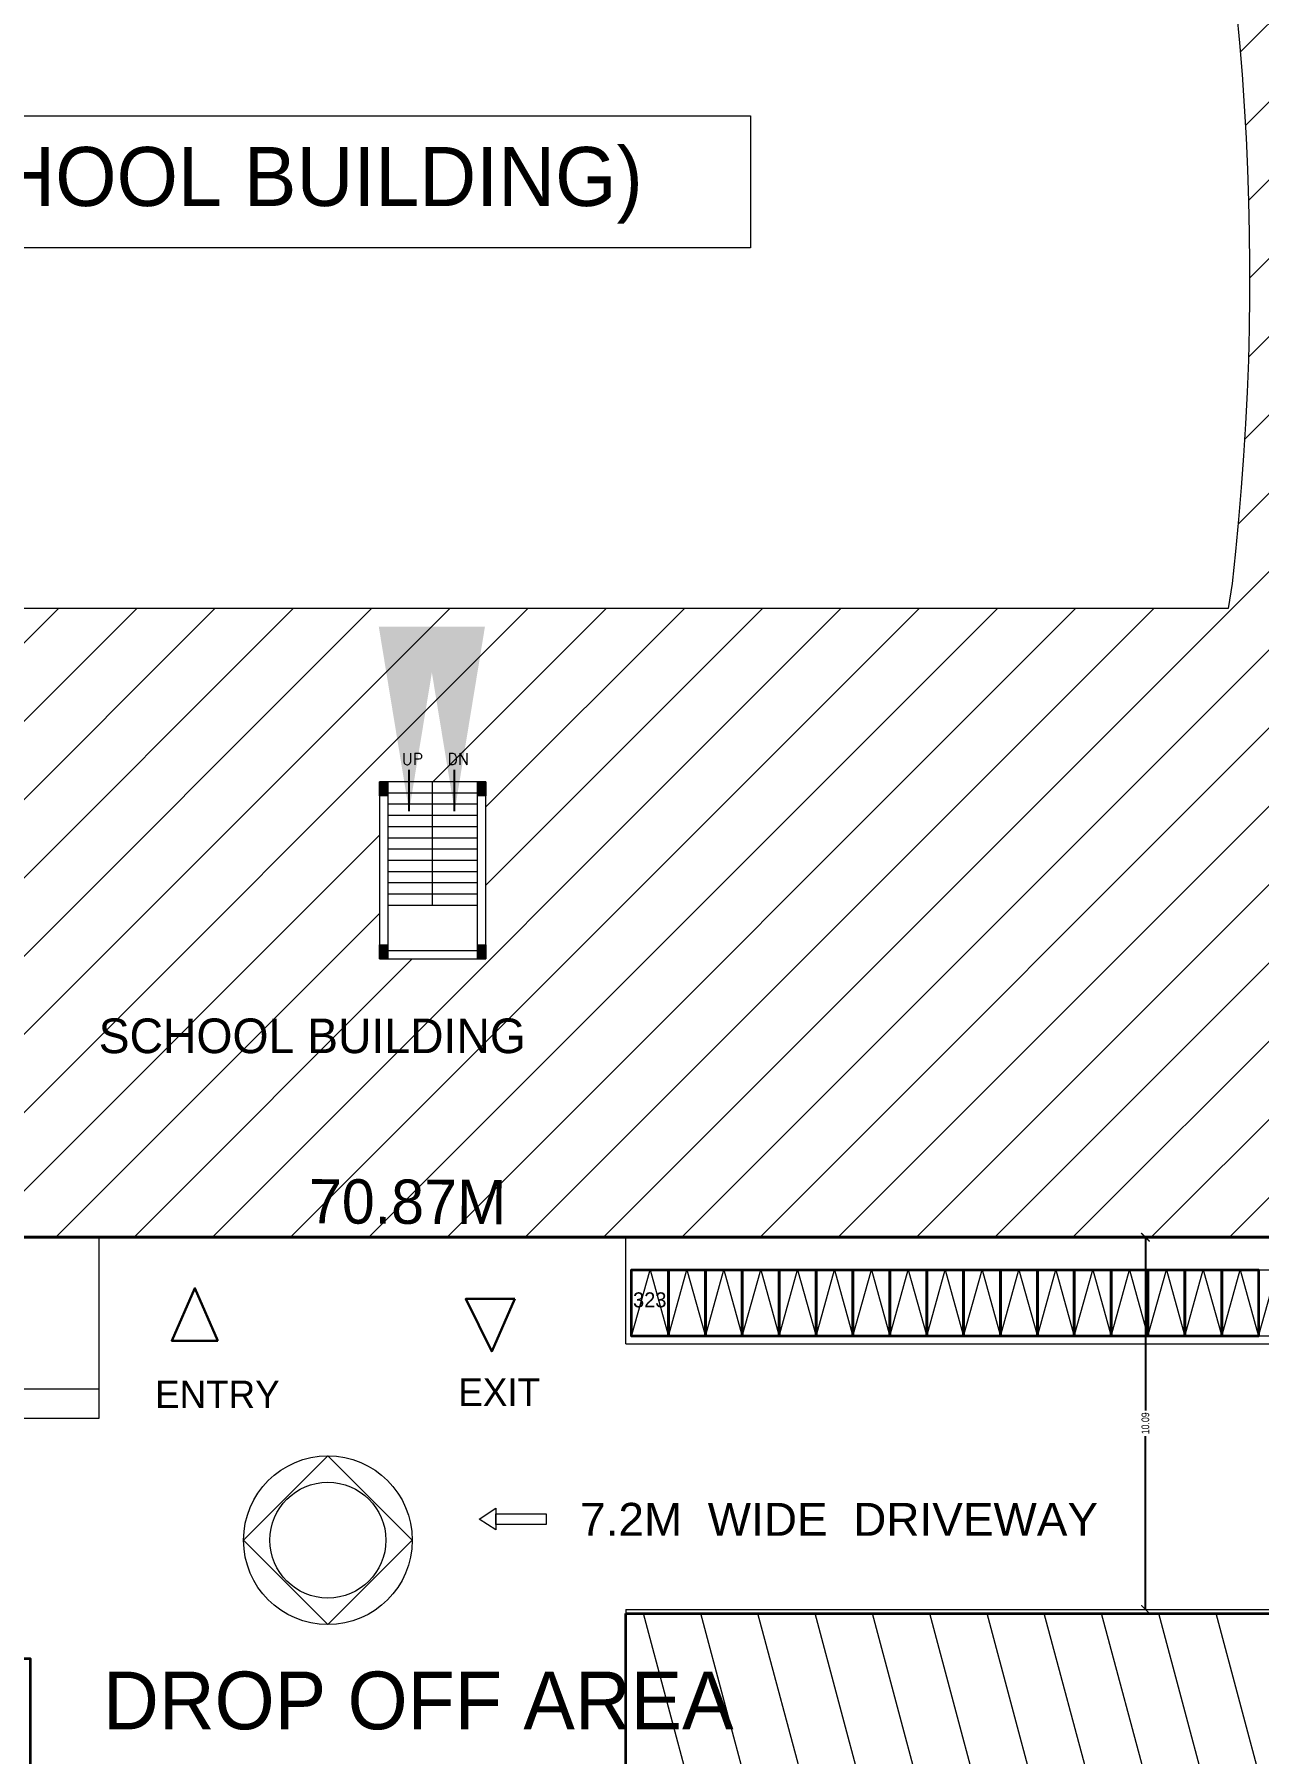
# Model space of a CAD drawing. Header units: metres. Extents: x 43 to 977, y 102 to 459.
# Drawn here: x 117.46 to 150.65, y 225.65 to 272.25 of the extents above; entities that cross this region are included whole.
import ezdxf

# ---------------------------------------------------------------- set-up
doc = ezdxf.new("R2010")
doc.units = ezdxf.units.M
doc.header["$MEASUREMENT"] = 0
doc.header["$PDMODE"] = 3
doc.linetypes.add('DASHDOT2', pattern=[0.5, 0.25, -0.125, 0, -0.125])
doc.layers.get('0').update_dxf_attribs({"lineweight": 0})
doc.layers.get('Defpoints').update_dxf_attribs({"lineweight": 0})
for name, color, linetype, lineweight in [('6A', 30, 'Continuous', 0), ('BLK_1_LVL_0_BLDG_FOOT_PRINT', 4, 'Continuous', 35), ('BLK_1_LVL_0_FRONT_SETBACK', 4, 'Continuous', 35), ('Column', 1, 'Continuous', 0), ('FLOOR-GROUND', 231, 'Continuous', 0), ('hatch', 7, 'Continuous', 0), ('ILAND', 7, 'Continuous', 0), ('OSR_PLAN', 7, 'Continuous', 35), ('Staircase', 140, 'Continuous', 0), ('TE', 9, 'Continuous', 0), ('TEXT', 130, 'Continuous', 0), ('TWO_WHEELER_PARKING', 4, 'Continuous', 35), ('WAL', 6, 'Continuous', 0), ('WALL', 7, 'Continuous', 0), ('WALL200', 41, 'Continuous', 0), ('WIN', 13, 'Continuous', 0)]:
    doc.layers.add(name, color=color, linetype=linetype, lineweight=lineweight)
doc.styles.add('AR', font='arial.ttf')
doc.styles.add('ARIAL NARROW', font='')
doc.styles.get("Standard").update_dxf_attribs({"font": 'romans.shx'})
doc.styles.add('visa', font='swissc.ttf')
doc.styles.get('ARIAL NARROW').set_extended_font_data('Lydian BT')
doc.dimstyles.new('Copy of S-2', dxfattribs={"dimtxt": 10.5, "dimasz": 5, "dimexe": 2, "dimexo": 50, "dimgap": 5, "dimtad": 0, "dimtoh": 1, "dimdec": 1, "dimzin": 0, "dimdsep": 46, "dimlunit": 4, "dimtxsty": 'ARIAL NARROW', "dimcen": 0.09, "dimdle": 3, "dimse1": 1, "dimse2": 1, "dimclrd": 35, "dimclre": 35, "dimclrt": 5, "dimadec": 0, "dimazin": 0, "dimtfac": 1, "dimtdec": 1, "dimtofl": 0, "dimtmove": 0, "dimatfit": 3, "dimfxl": 0, "dimtolj": 1, "dimtzin": 0, "dimarcsym": 0})
doc.dimstyles.new('o3', dxfattribs={"dimscale": 0.23, "dimtxt": 0.9, "dimasz": 1, "dimexe": 5, "dimexo": 9, "dimgap": 0.23, "dimtad": 0, "dimzin": 3, "dimdsep": 46, "dimtxsty": 'visa', "dimblk": 'ARCHTICK', "dimcen": 0.09, "dimse1": 1, "dimse2": 1, "dimclrd": 7, "dimclre": 256, "dimclrt": 7, "dimadec": 0, "dimazin": 0, "dimtfac": 0.23, "dimtofl": 0, "dimtmove": 2, "dimatfit": 1, "dimldrblk": 'ARCHTICK', "dimfxl": 0, "dimtolj": 1, "dimtzin": 0, "dimarcsym": 0})

# ---------------------------------------------------------------- blocks, each defined once
blk = doc.blocks.new('_ArchTick')
at = {"color": 0, "const_width": 0.15}
blk.add_lwpolyline([(-0.5, -0.5), (0.5, 0.5)], dxfattribs=at)
blk = doc.blocks.new('*D24')
at = {"layer": 'Defpoints', "color": 0, "lineweight": 30}
for p in [(146.322, 239.647), (146.322, 229.559), (147.584, 229.559)]:
    blk.add_point(p, dxfattribs=at)
at = {"layer": 'WALL', "color": 7, "lineweight": -2}
for p, q in [((147.584, 239.647), (147.584, 234.948)), ((147.584, 229.559), (147.584, 234.258))]:
    blk.add_line(p, q, dxfattribs=at)
at = {"layer": 'WALL', "color": 7, "lineweight": -2, "xscale": 0.23, "yscale": 0.23, "zscale": 0.23}
for p, rotation in [((147.584, 239.647), 90), ((147.584, 229.559), 270)]:
    blk.add_blockref('_ArchTick', p, dxfattribs=dict(at, rotation=rotation))
at = {"layer": 'WALL', "color": 7, "insert": (147.584, 234.603), "char_height": 0.207, "attachment_point": 5, "rotation": 90, "style": 'visa'}
blk.add_mtext('\\A1;10.09', dxfattribs=at)

msp = doc.modelspace()

# ---------------------------------------------------------------- hatches: boundary and pattern name
at = {"layer": 'hatch'}
h = msp.add_hatch(dxfattribs=at)
h.set_pattern_fill('ANSI31', color=256, scale=0.025396, style=0)
h.set_pattern_definition([(45, (-5312.2836268, 1917.3502786), (-0.0022447263868, 0.0022447263868), [])])
h.paths.add_polyline_path([(127.04239, 251.98957), (126.81382, 251.98957), (126.81382, 251.60863), (127.04239, 251.60863)])
h = msp.add_hatch(dxfattribs=at)
h.set_pattern_fill('ANSI31', color=256, scale=0.025396, style=0)
h.set_pattern_definition([(45, (-5309.6237525, 1917.3502786), (-0.0022447263868, 0.0022447263868), [])])
h.paths.add_polyline_path([(129.70226, 251.98957), (129.4737, 251.98957), (129.4737, 251.60863), (129.70226, 251.60863)])
h = msp.add_hatch(dxfattribs=at)
h.set_pattern_fill('ANSI31', color=256, scale=0.025396, style=0)
h.set_pattern_definition([(45, (-5312.2836268, 1912.9313433), (-0.0022447263868, 0.0022447263868), [])])
h.paths.add_polyline_path([(127.04239, 247.57064), (126.81382, 247.57064), (126.81382, 247.18969), (127.04239, 247.18969)])
h = msp.add_hatch(dxfattribs=at)
h.set_pattern_fill('ANSI31', color=256, scale=0.025396, style=0)
h.set_pattern_definition([(45, (-5309.6237525, 1912.9313433), (-0.0022447263868, 0.0022447263868), [])])
h.paths.add_polyline_path([(129.70226, 247.57064), (129.4737, 247.57064), (129.4737, 247.18969), (129.70226, 247.18969)])
at = {"layer": 'TE', "ltscale": 45}
h = msp.add_hatch(dxfattribs=at)
h.set_pattern_fill('ANSI31', color=256, scale=12)
h.set_pattern_definition([(45, (-323199.068, -35507.0351), (-1.060660172, 1.060660172), [])])
h.paths.add_polyline_path([(91.17815, 277.58731, -0.06867483), (95.0402, 295.19823), (100.58273, 292.62276), (100.50862, 292.46327), (100.71367, 292.36799), (100.78778, 292.52747), (100.80896, 292.57304), (101.73002, 294.55521), (101.45661, 294.68225), (101.18321, 294.80929), (100.90981, 294.93633), (100.63641, 295.06338), (100.36301, 295.19042), (100.08961, 295.31746), (99.8162, 295.44451), (99.5428, 295.57155), (99.2694, 295.69859), (98.996, 295.82563), (98.7226, 295.95268), (98.44919, 296.07972), (97.52813, 294.09756), (95.05764, 295.24553, -0.01776211), (96.83528, 299.57873, -0.00085724), (96.92883, 299.78459), (102.87588, 297.02115), (102.26995, 295.71716), (101.99655, 295.84421), (101.72315, 295.97125), (101.44974, 296.09829), (101.17634, 296.22534), (100.90294, 296.35238), (100.62954, 296.47942), (100.35614, 296.60646), (100.08273, 296.73351), (99.80933, 296.86055), (99.53593, 296.98759), (99.26253, 297.11464), (98.98913, 297.24168), (98.57624, 296.35312), (98.84964, 296.22608), (99.12304, 296.09904), (99.39644, 295.97199), (99.66984, 295.84495), (99.94325, 295.71791), (100.21665, 295.59086), (100.49005, 295.46382), (100.76345, 295.33678), (101.03685, 295.20974), (101.31026, 295.08269), (101.58366, 294.95565), (101.85706, 294.82861), (102.26995, 295.71716), (102.87588, 297.02115), (96.92883, 299.78459, -0.02864471), (100.45195, 306.46156, -0.03969234), (107.60905, 316.87769, -0.00203914), (108.02069, 317.38109, -0.00474974), (108.99534, 318.54052, -0.01761821), (112.79819, 322.67404), (100.6364, 334.83589), (126.26147, 360.46096), (132.67717, 354.04527), (132.51614, 353.88424), (132.4078, 353.7759), (129.28314, 350.65124), (129.44476, 350.48962), (130.30436, 349.63003), (131.16395, 348.77043), (131.32557, 348.60881), (134.7196, 352.00284), (151.88655, 334.83589), (139.73598, 322.68532, -0.07802899), (154.40021, 302.09226, -0.0779781), (162.04496, 278.01254), (162.04759, 277.99595), (162.04759, 262.35059), (157.10482, 262.35099), (157.10482, 262.12488), (157.10482, 259.71304), (157.40629, 259.71304), (157.70777, 259.71304), (158.00925, 259.71304), (158.31073, 259.71304), (158.6122, 259.71304), (158.91368, 259.71304), (159.21516, 259.71304), (159.51663, 259.71304), (159.81811, 259.71304), (160.11959, 259.71304), (160.42107, 259.71304), (160.72254, 259.71304), (160.72254, 260.5826), (160.72254, 262.12459), (162.04759, 262.12448), (162.04759, 257.22585), (160.72254, 257.22585), (160.72254, 259.41156), (160.42107, 259.41156), (160.11959, 259.41156), (159.81811, 259.41156), (159.51663, 259.41156), (159.21516, 259.41156), (158.91368, 259.41156), (158.6122, 259.41156), (158.31073, 259.41156), (158.00925, 259.41156), (157.70777, 259.41156), (157.40629, 259.41156), (157.10482, 259.41156), (157.10482, 257.22585), (157.10482, 256.99974), (162.04759, 256.99974), (162.04759, 239.64703), (133.49294, 239.64703), (119.21746, 239.64703), (104.49117, 239.64703), (103.27278, 239.64703), (102.05314, 239.64703), (91.17815, 239.64703), (91.17815, 248.78965), (95.74946, 248.78965), (95.74946, 249.01822), (95.74946, 249.02158), (95.74946, 250.23724), (95.74946, 251.45289), (95.74946, 251.45625), (95.74946, 251.68482), (91.17815, 251.68482)])
h.paths.add_polyline_path([(102.32816, 260.21923), (102.70506, 256.68827), (149.82721, 256.68827), (149.93199, 257.36773, 0.19162182), (135.92656, 309.22222), (130.41311, 309.19492), (130.41801, 303.28228), (122.11427, 303.28228), (122.10941, 309.16642), (116.60112, 309.21609, 0.18139381), (102.32816, 260.21923)], flags=16)
h.paths.add_polyline_path([(112.38592, 270.03447), (112.38592, 266.4629), (131.9988, 266.4629), (131.9988, 270.03447)], flags=0)
h.paths.add_polyline_path([(123.47763, 285.64241), (123.47763, 283.20184), (128.64004, 283.20184), (128.64004, 285.64241)], flags=8)
h.paths.add_polyline_path([(121.03609, 282.76555), (121.03609, 280.30227), (130.15144, 280.30227), (130.15144, 282.76555)], flags=8)
h.paths.add_polyline_path([(122.93749, 279.78343), (122.93749, 277.32015), (128.50666, 277.32015), (128.50666, 279.78343)], flags=8)
h.paths.add_polyline_path([(112.38883, 270.08228), (112.38883, 266.83846), (131.74515, 266.83846), (131.74515, 270.08228)], flags=8)
h.paths.add_polyline_path([(122.11536, 317.9793), (122.11536, 312.55271), (122.16561, 312.55271), (130.07939, 312.55271), (130.12963, 312.55271), (130.12963, 317.9793), (130.07939, 317.9793), (127.96905, 317.9793), (127.96905, 317.67782), (127.96905, 317.37634), (127.96905, 317.07486), (127.96905, 316.77339), (127.96905, 316.47191), (127.96905, 316.17043), (127.96905, 315.86895), (127.96905, 315.56748), (127.96905, 315.266), (127.96905, 314.96452), (127.96905, 314.66305), (127.96905, 314.36157), (130.07939, 314.36157), (130.07939, 312.55271), (122.16561, 312.55271), (122.16561, 314.36157), (124.27595, 314.36157), (124.27595, 314.66305), (124.27595, 314.96452), (124.27595, 315.266), (124.27595, 315.56748), (124.27595, 315.86895), (124.27595, 316.17043), (124.27595, 316.47191), (124.27595, 316.77339), (124.27595, 317.07486), (124.27595, 317.37634), (124.27595, 317.67782), (124.27595, 317.9793), (122.16561, 317.9793)], flags=16)
h.paths.add_polyline_path([(123.20216, 314.96452), (122.96144, 315.266), (122.72073, 314.96452), (122.96144, 314.96452)], flags=0)
h.paths.add_polyline_path([(129.52427, 314.96452), (129.28355, 315.266), (129.04284, 314.96452), (129.28355, 314.96452)], flags=0)
h.paths.add_polyline_path([(129.28355, 314.96452), (129.28355, 315.266), (129.52427, 314.96452)], flags=0)
h.paths.add_polyline_path([(137.04442, 340.1963), (138.30419, 339.05243), (142.755, 343.6442), (141.62366, 344.77554)], flags=16)
h.paths.add_polyline_path([(151.72332, 292.57304), (151.74449, 292.52747), (151.8186, 292.36799), (152.02365, 292.46327), (151.94954, 292.62276), (151.92837, 292.66832), (152.27012, 292.82713), (152.54352, 292.95417), (152.81692, 293.08121), (153.09033, 293.20826), (153.36373, 293.3353), (153.63713, 293.46234), (153.91053, 293.58938), (154.18393, 293.71643), (154.45734, 293.84347), (154.73074, 293.97051), (155.00414, 294.09756), (154.08308, 296.07972), (153.80968, 295.95268), (153.53627, 295.82563), (153.26287, 295.69859), (152.98947, 295.57155), (152.71607, 295.44451), (152.44267, 295.31746), (152.16926, 295.19042), (151.89586, 295.06338), (151.62246, 294.93633), (151.34906, 294.80929), (150.80225, 294.55521)], flags=16)
h.paths.add_polyline_path([(126.81382, 247.18969), (127.04239, 247.18969), (129.4737, 247.18969), (129.70226, 247.18969), (129.70226, 247.57064), (129.70226, 251.60863), (129.70226, 251.98957), (129.4737, 251.98957), (128.25804, 251.98957), (127.04239, 251.98957), (126.81382, 251.98957), (126.81382, 251.60863), (126.81382, 247.57064)], flags=16)
h.paths.add_polyline_path([(127.04239, 247.41826), (129.4737, 247.41826), (129.4737, 247.57064), (129.4737, 248.63728), (129.4737, 248.94203), (129.4737, 249.24678), (129.4737, 249.55154), (129.4737, 249.85629), (129.4737, 250.16105), (129.4737, 250.4658), (129.4737, 250.77056), (129.4737, 251.07531), (129.4737, 251.38006), (129.4737, 251.60863), (129.4737, 251.68482), (128.25804, 251.68482), (127.04239, 251.68482), (127.04239, 251.60863), (127.04239, 251.38006), (127.04239, 251.07531), (127.04239, 250.77056), (127.04239, 250.4658), (127.04239, 250.16105), (127.04239, 249.85629), (127.04239, 249.55154), (127.04239, 249.24678), (127.04239, 248.94203), (127.04239, 248.63728), (127.04239, 247.57064)], flags=0)
h.paths.add_polyline_path([(150.67521, 294.82861), (150.94861, 294.95565), (151.22202, 295.08269), (151.49542, 295.20974), (151.76882, 295.33678), (152.04222, 295.46382), (152.31562, 295.59086), (152.58903, 295.71791), (152.86243, 295.84495), (153.13583, 295.97199), (153.40923, 296.09904), (153.68263, 296.22608), (153.95604, 296.35312), (153.54315, 297.24168), (153.26974, 297.11464), (152.99634, 296.98759), (152.72294, 296.86055), (152.44954, 296.73351), (152.17614, 296.60646), (151.90273, 296.47942), (151.62933, 296.35238), (151.35593, 296.22534), (151.08253, 296.09829), (150.80913, 295.97125), (150.53572, 295.84421), (150.26232, 295.71716)], flags=16)
h.paths.add_polyline_path([(119.14222, 245.81118), (119.14222, 244.38956), (132.5248, 244.38956), (132.5248, 245.81118)], flags=8)
h.paths.add_polyline_path([(120.87811, 325.04393), (120.87811, 323.59813), (131.45718, 323.59813), (131.45718, 325.04393)], flags=8)
h.paths.add_polyline_path([(155.59975, 262.1032), (155.59975, 261.16488), (156.99012, 261.16488), (156.99012, 262.1032)], flags=8)
h.paths.add_polyline_path([(124.62103, 315.90543), (124.93297, 315.90164), (124.96243, 318.32239), (124.65049, 318.32619)], flags=8)
h.paths.add_polyline_path([(124.35845, 319.0436), (124.35845, 318.40467), (125.3052, 318.40467), (125.3052, 319.0436)], flags=8)
h.paths.add_polyline_path([(102.38741, 295.88713), (102.38741, 295.2482), (103.33415, 295.2482), (103.33415, 295.88713)], flags=8)
h.paths.add_polyline_path([(139.07243, 342.05004), (139.07243, 341.34413), (140.95517, 341.34413), (140.95517, 342.05004)], flags=8)
h.paths.add_polyline_path([(149.99781, 294.93199), (150.13591, 294.65226), (152.30671, 295.72397), (152.1686, 296.00371)], flags=8)
h.paths.add_polyline_path([(149.36752, 295.88713), (149.36752, 295.2482), (150.31426, 295.2482), (150.31426, 295.88713)], flags=8)
h.paths.add_polyline_path([(96.19098, 249.99332), (96.19098, 249.28252), (97.24423, 249.28252), (97.24423, 249.99332)], flags=8)
h.paths.add_polyline_path([(96.19098, 251.17113), (96.19098, 250.46032), (97.22202, 250.46032), (97.22202, 251.17113)], flags=8)
h.paths.add_polyline_path([(127.40294, 252.84202), (127.40294, 252.36814), (128.10511, 252.36814), (128.10511, 252.84202)], flags=8)
h.paths.add_polyline_path([(128.63818, 252.84202), (128.63818, 252.36814), (129.32555, 252.36814), (129.32555, 252.84202)], flags=8)
h.paths.add_polyline_path([(128.91161, 349.84542), (128.91161, 349.13461), (129.96486, 349.13461), (129.96486, 349.84542)], flags=8)
h.paths.add_polyline_path([(129.74444, 349.01258), (129.74444, 348.30178), (130.77548, 348.30178), (130.77548, 349.01258)], flags=8)
h.paths.add_polyline_path([(124.7363, 241.53012), (124.7282, 239.68268), (130.49853, 239.65737), (130.50663, 241.50481)], flags=8)
h.paths.add_polyline_path([(107.06265, 331.42937), (105.73906, 330.14048), (109.61309, 326.16216), (110.93668, 327.45105)], flags=8)
h.paths.add_polyline_path([(111.9074, 345.83379), (113.16327, 344.47883), (117.40012, 348.40584), (116.14424, 349.7608)], flags=8)
h.paths.add_polyline_path([(136.99224, 349.09609), (135.67836, 347.79732), (139.73953, 343.68889), (141.05342, 344.98767)], flags=8)
h.paths.add_polyline_path([(160.14384, 264.91492), (161.99129, 264.90682), (162.01663, 270.68364), (160.16918, 270.69174)], flags=8)
h.paths.add_polyline_path([(94.46202, 311.65734), (94.46202, 310.42534), (103.43465, 310.42534), (103.43465, 311.65734)], flags=24)
h.paths.add_polyline_path([(100.36367, 296.00371), (100.22556, 295.72397), (102.39636, 294.65226), (102.53446, 294.93199)], flags=24)
h.paths.add_polyline_path([(156.97285, 259.2463), (156.98812, 258.93471), (159.40615, 259.05321), (159.39088, 259.36481)], flags=24)
h.paths.add_polyline_path([(102.91115, 238.99912), (103.61826, 238.99912), (103.61826, 240.97791), (102.91115, 240.97791)], flags=24)
h.paths.add_polyline_path([(90.72716, 254.00341), (92.57461, 253.99531), (92.59995, 259.77213), (90.7525, 259.78023)], flags=24)
h.paths.add_polyline_path([(97.73608, 301.95905), (99.29731, 300.97128), (102.38858, 305.85725), (100.82734, 306.84501)], flags=24)
h.paths.add_polyline_path([(157.6124, 290.06676), (159.26803, 290.88652), (156.70254, 296.06791), (155.04691, 295.24815)], flags=24)
h.paths.add_polyline_path([(142.83889, 328.3919), (144.09477, 327.03695), (148.16738, 330.81173), (146.9115, 332.16669)], flags=24)
at = {"layer": 'TE', "ltscale": 20}
h = msp.add_hatch(dxfattribs=at)
h.set_pattern_fill('ANSI31', color=256, scale=12, angle=60)
h.set_pattern_definition([(105, (-321884.5662, -37256.1197), (-1.4488887394, -0.388228568), [])])
h.paths.add_polyline_path([(177.4193, 229.44461), (133.49294, 229.44463), (133.49294, 173.59256), (177.55847, 192.74957)])
h.paths.add_polyline_path([(177.3472, 208.04517), (177.37358, 214.05972), (175.52614, 214.06782), (175.49975, 208.05328)], flags=24)
h.paths.add_polyline_path([(134.93415, 199.43588), (134.96054, 205.45042), (133.11309, 205.45853), (133.08671, 199.44398)], flags=9)
h.paths.add_polyline_path([(151.7346, 226.69246), (157.74915, 226.66607), (157.75725, 228.51352), (151.74271, 228.5399)], flags=24)
h.paths.add_polyline_path([(151.76669, 182.59226), (157.21395, 185.14234), (156.43066, 186.81554), (150.9834, 184.26546)], flags=24)
h.paths.add_polyline_path([(148.84878, 200.33494), (160.48908, 200.33494), (160.48908, 202.79823), (148.84878, 202.79823)], flags=24)
h.paths.add_polyline_path([(148.855, 204.51102), (156.45527, 204.51102), (156.45527, 206.93699), (148.855, 206.93699)], flags=24)
h.paths.add_polyline_path([(148.84878, 208.54353), (159.13249, 208.54353), (159.13249, 211.00682), (148.84878, 211.00682)], flags=24)
h.paths.add_polyline_path([(118.80993, 225.37381), (134.08973, 225.37381), (134.08973, 228.78725), (118.80993, 228.78725)], flags=9)

# ---------------------------------------------------------------- linework, layer by layer
at = {"layer": 'BLK_1_LVL_0_BLDG_FOOT_PRINT', "color": 1, "lineweight": 35}
msp.add_lwpolyline([(126.2631, 360.46096), (100.63803, 334.83589), (112.79982, 322.67404, 0.02441008), (107.61068, 316.87769, 0.03969234), (100.45358, 306.46156, 0.11653594), (91.17978, 277.58731), (91.17978, 239.64703), (162.05085, 239.64703), (162.04922, 277.99595, 0.15701398), (139.73761, 322.68532), (151.88818, 334.83589)], format="xyb", close=True, dxfattribs=at)
at = {"layer": 'BLK_1_LVL_0_FRONT_SETBACK', "color": 2, "lineweight": 35, "ltscale": 20}
msp.add_lwpolyline([(162.00638, 239.64703), (91.17978, 239.64703), (91.17978, 228.2272), (117.3426, 228.2272), (117.3426, 166.57226), (162.05085, 186.0078), (162.09531, 186.0078)], close=True, dxfattribs=at)
at = {"layer": 'Column'}
for points in [[(126.81382, 251.98957), (127.04239, 251.98957), (127.04239, 251.60863), (126.81382, 251.60863)], [(129.4737, 251.98957), (129.70226, 251.98957), (129.70226, 251.60863), (129.4737, 251.60863)], [(126.81382, 247.57064), (127.04239, 247.57064), (127.04239, 247.18969), (126.81382, 247.18969)], [(129.4737, 247.57064), (129.70226, 247.57064), (129.70226, 247.18969), (129.4737, 247.18969)]]:
    msp.add_lwpolyline(points, close=True, dxfattribs=at)
at = {"layer": 'FLOOR-GROUND', "color": 231, "ltscale": 20}
msp.add_lwpolyline([(112.52777, 235.75968), (112.52777, 234.7446), (119.21746, 234.7446), (119.21746, 239.64703)], dxfattribs=at)
at = {"layer": 'FLOOR-GROUND', "color": 101, "ltscale": 20}
for points in [[(134.65371, 236.96576), (133.65371, 236.96576), (133.65371, 238.76576), (134.65371, 238.76576)], [(135.65371, 236.96576), (134.65371, 236.96576), (134.65371, 238.76576), (135.65371, 238.76576)], [(136.65371, 236.96576), (135.65371, 236.96576), (135.65371, 238.76576), (136.65371, 238.76576)], [(137.65371, 236.96576), (136.65371, 236.96576), (136.65371, 238.76576), (137.65371, 238.76576)], [(138.65371, 236.96576), (137.65371, 236.96576), (137.65371, 238.76576), (138.65371, 238.76576)], [(139.65371, 236.96576), (138.65371, 236.96576), (138.65371, 238.76576), (139.65371, 238.76576)], [(140.65371, 236.96576), (139.65371, 236.96576), (139.65371, 238.76576), (140.65371, 238.76576)], [(141.65371, 236.96576), (140.65371, 236.96576), (140.65371, 238.76576), (141.65371, 238.76576)], [(142.65371, 236.96576), (141.65371, 236.96576), (141.65371, 238.76576), (142.65371, 238.76576)], [(143.65371, 236.96576), (142.65371, 236.96576), (142.65371, 238.76576), (143.65371, 238.76576)], [(144.65371, 236.96576), (143.65371, 236.96576), (143.65371, 238.76576), (144.65371, 238.76576)], [(145.65371, 236.96576), (144.65371, 236.96576), (144.65371, 238.76576), (145.65371, 238.76576)], [(146.65371, 236.96576), (145.65371, 236.96576), (145.65371, 238.76576), (146.65371, 238.76576)], [(147.65371, 236.96576), (146.65371, 236.96576), (146.65371, 238.76576), (147.65371, 238.76576)], [(148.65371, 236.96576), (147.65371, 236.96576), (147.65371, 238.76576), (148.65371, 238.76576)], [(149.65371, 236.96576), (148.65371, 236.96576), (148.65371, 238.76576), (149.65371, 238.76576)], [(150.65371, 236.96576), (149.65371, 236.96576), (149.65371, 238.76576), (150.65371, 238.76576)], [(151.65371, 236.96576), (150.65371, 236.96576), (150.65371, 238.76576), (151.65371, 238.76576)]]:
    msp.add_lwpolyline(points, close=True, dxfattribs=at)
at = {"layer": 'ILAND', "color": 2, "ltscale": 45}
msp.add_lwpolyline([(133.49294, 229.44463), (177.4193, 229.44461), (177.55847, 192.74957), (133.49294, 173.59256)], close=True, dxfattribs=at)
at = {"layer": 'OSR_PLAN', "color": 36, "lineweight": 35, "ltscale": 45}
msp.add_lwpolyline([(133.49294, 229.44463), (177.4193, 229.44461), (177.55847, 192.74957), (133.49294, 173.59256)], close=True, dxfattribs=at)
at = {"layer": 'Staircase'}
for p, q in [((129.4737, 251.98957), (127.04239, 251.98957)), ((129.4737, 251.68482), (127.04239, 251.68482)), ((128.25804, 248.63728), (128.25804, 251.98957)), ((129.4737, 251.38006), (127.04239, 251.38006)), ((129.4737, 251.07531), (127.04239, 251.07531)), ((129.4737, 250.77056), (127.04239, 250.77056)), ((129.4737, 250.4658), (127.04239, 250.4658)), ((129.4737, 250.16105), (127.04239, 250.16105)), ((129.4737, 249.85629), (127.04239, 249.85629)), ((129.4737, 249.55154), (127.04239, 249.55154)), ((129.4737, 249.24678), (127.04239, 249.24678)), ((129.4737, 248.94203), (127.04239, 248.94203)), ((129.4737, 248.63728), (127.04239, 248.63728))]:
    msp.add_line(p, q, dxfattribs=at)
at = {"layer": 'TEXT', "color": 4, "linetype": 'Continuous'}
for points in [[(129.97154, 232.29897), (129.97154, 231.71555), (129.51777, 232.00726), (129.51777, 232.00726)], [(131.33155, 232.15312), (131.33155, 231.86141), (129.97154, 231.86141), (129.97154, 232.15312)]]:
    msp.add_lwpolyline(points, close=True, dxfattribs=at)
at = {"layer": 'TWO_WHEELER_PARKING', "color": 2, "lineweight": 35, "ltscale": 20}
for points in [[(134.65371, 236.96576), (133.65371, 236.96576), (133.65371, 238.76576), (134.65371, 238.76576)], [(134.65371, 238.76576), (135.65371, 238.76576), (135.65371, 236.96576), (134.65371, 236.96576)], [(135.65371, 238.76576), (136.65371, 238.76576), (136.65371, 236.96576), (135.65371, 236.96576)], [(136.65371, 238.76576), (137.65371, 238.76576), (137.65371, 236.96576), (136.65371, 236.96576)], [(137.65371, 238.76576), (138.65371, 238.76576), (138.65371, 236.96576), (137.65371, 236.96576)], [(138.65371, 238.76576), (139.65371, 238.76576), (139.65371, 236.96576), (138.65371, 236.96576)], [(139.65371, 238.76576), (140.65371, 238.76576), (140.65371, 236.96576), (139.65371, 236.96576)], [(140.65371, 238.76576), (141.65371, 238.76576), (141.65371, 236.96576), (140.65371, 236.96576)], [(141.65371, 238.76576), (142.65371, 238.76576), (142.65371, 236.96576), (141.65371, 236.96576)], [(142.65371, 238.76576), (143.65371, 238.76576), (143.65371, 236.96576), (142.65371, 236.96576)], [(143.65371, 238.76576), (144.65371, 238.76576), (144.65371, 236.96576), (143.65371, 236.96576)], [(144.65371, 238.76576), (145.65371, 238.76576), (145.65371, 236.96576), (144.65371, 236.96576)], [(145.65371, 238.76576), (146.65371, 238.76576), (146.65371, 236.96576), (145.65371, 236.96576)], [(146.65371, 238.76576), (147.65371, 238.76576), (147.65371, 236.96576), (146.65371, 236.96576)], [(147.65371, 238.76576), (148.65371, 238.76576), (148.65371, 236.96576), (147.65371, 236.96576)], [(148.65371, 238.76576), (149.65371, 238.76576), (149.65371, 236.96576), (148.65371, 236.96576)], [(149.65371, 238.76576), (150.65371, 238.76576), (150.65371, 236.96576), (149.65371, 236.96576)]]:
    msp.add_lwpolyline(points, close=True, dxfattribs=at)
at = {"layer": 'WAL'}
msp.add_line((133.49294, 229.44463), (177.4193, 229.44462), dxfattribs=at)
msp.add_lwpolyline([(125.41695, 233.7212), (123.1313, 231.43554), (125.41695, 229.14988), (127.70261, 231.43554), (125.41695, 233.7212)], dxfattribs=at)
for radius in [2.28566, 1.57171]:
    msp.add_circle((125.41695, 231.43554), radius, dxfattribs=at)
at = {"layer": 'WALL'}
for p, q in [((126.81382, 251.98957), (126.81382, 247.18969)), ((127.04239, 251.98957), (126.81382, 251.98957)), ((127.04239, 251.98957), (127.04239, 247.41826)), ((129.70226, 251.98957), (129.4737, 251.98957)), ((129.4737, 247.41826), (129.4737, 251.98957)), ((129.4737, 251.98957), (129.70226, 251.98957)), ((129.70226, 251.76101), (129.70226, 251.98957)), ((129.70226, 247.18969), (129.70226, 251.98957)), ((129.70226, 251.76101), (129.70226, 251.76101)), ((129.71079, 251.76101), (129.71079, 251.98957)), ((126.81382, 247.18969), (129.70226, 247.18969)), ((127.04239, 247.41826), (129.4737, 247.41826))]:
    msp.add_line(p, q, dxfattribs=at)
at = {"layer": 'WALL', "ltscale": 20}
for p, q in [((133.65371, 236.96576), (134.15371, 238.76576)), ((134.15371, 238.76576), (134.65371, 236.96576)), ((134.65371, 236.96576), (135.15371, 238.76576)), ((135.15371, 238.76576), (135.65371, 236.96576)), ((135.65371, 236.96576), (136.15371, 238.76576)), ((136.15371, 238.76576), (136.65371, 236.96576)), ((136.65371, 236.96576), (137.15371, 238.76576)), ((137.15371, 238.76576), (137.65371, 236.96576)), ((137.65371, 236.96576), (138.15371, 238.76576)), ((138.15371, 238.76576), (138.65371, 236.96576)), ((138.65371, 236.96576), (139.15371, 238.76576)), ((139.15371, 238.76576), (139.65371, 236.96576)), ((139.65371, 236.96576), (140.15371, 238.76576)), ((140.15371, 238.76576), (140.65371, 236.96576)), ((140.65371, 236.96576), (141.15371, 238.76576)), ((141.15371, 238.76576), (141.65371, 236.96576)), ((141.65371, 236.96576), (142.15371, 238.76576)), ((142.15371, 238.76576), (142.65371, 236.96576)), ((142.65371, 236.96576), (143.15371, 238.76576)), ((143.15371, 238.76576), (143.65371, 236.96576)), ((143.65371, 236.96576), (144.15371, 238.76576)), ((144.15371, 238.76576), (144.65371, 236.96576)), ((144.65371, 236.96576), (145.15371, 238.76576)), ((145.15371, 238.76576), (145.65371, 236.96576)), ((145.65371, 236.96576), (146.15371, 238.76576)), ((146.15371, 238.76576), (146.65371, 236.96576)), ((146.65371, 236.96576), (147.15371, 238.76576)), ((147.15371, 238.76576), (147.65371, 236.96576)), ((147.65371, 236.96576), (148.15371, 238.76576)), ((148.15371, 238.76576), (148.65371, 236.96576)), ((148.65371, 236.96576), (149.15371, 238.76576)), ((149.15371, 238.76576), (149.65371, 236.96576)), ((149.65371, 236.96576), (150.15371, 238.76576)), ((150.15371, 238.76576), (150.65371, 236.96576)), ((150.65371, 236.96576), (151.15371, 238.76576)), ((133.49294, 229.55873), (133.49295, 229.44463))]:
    msp.add_line(p, q, dxfattribs=at)
at = {"layer": 'WALL', "color": 230}
msp.add_lwpolyline([(91.17815, 239.64703), (162.04759, 239.64703), (162.04759, 277.99595), (162.04496, 278.01254, 0.15696313), (139.73598, 322.68532)], format="xyb", dxfattribs=at)
at = {"layer": 'WALL'}
msp.add_lwpolyline([(130.41801, 303.28228), (130.41311, 309.19492), (135.92656, 309.22222, -0.19162182), (149.93199, 257.36773), (149.82721, 256.68827), (149.82721, 256.68827), (102.70506, 256.68827), (102.32816, 260.21923, -0.18139381), (116.60112, 309.21609), (122.10941, 309.16642), (122.11427, 303.28228), (130.41801, 303.28228), (130.41311, 309.19492), (135.92656, 309.22222)], format="xyb", dxfattribs=at)
msp.add_lwpolyline([(112.38592, 270.03447), (136.87172, 270.03447), (136.87172, 266.4629), (112.38592, 266.4629)], close=True, dxfattribs=at)
at = {"layer": 'WALL200', "lineweight": 30}
for points in [[(122.43609, 236.84163), (121.18364, 236.84163), (121.80987, 238.26735), (122.43609, 236.84163)], [(130.48477, 237.97601), (129.15731, 237.97601), (129.85854, 236.55029), (130.48477, 237.97601)]]:
    msp.add_lwpolyline(points, dxfattribs=at)
at = {"layer": 'WIN', "color": 7, "lineweight": 9}
for p, q in [((133.49294, 236.75873), (133.49294, 239.64703)), ((133.49294, 236.75873), (159.63877, 236.75873)), ((94.11272, 235.53971), (119.21746, 235.53971)), ((133.49294, 229.55873), (166.95901, 229.55873))]:
    msp.add_line(p, q, dxfattribs=at)
at = {"layer": 'WIN', "color": 5, "linetype": 'DASHDOT2', "lineweight": 9, "ltscale": 20}
msp.add_line((133.49294, 227.68035), (133.49294, 227.68025), dxfattribs=at)

# ---------------------------------------------------------------- texts
at = {"layer": '6A', "style": 'AR'}
msp.add_text('7.2M  WIDE  DRIVEWAY', height=0.8914059, dxfattribs=at).set_placement((132.25614, 231.55542))
at = {"layer": 'TEXT', "style": 'ARIAL NARROW'}
msp.add_text('70.87M', height=1.2, rotation=359.748684, dxfattribs=at).set_placement((124.89967, 240.02148))
msp.add_text('323', height=0.406339, dxfattribs=at).set_placement((133.69074, 237.74612))
at = {"layer": 'TEXT', "color": 2, "style": 'ARIAL NARROW'}
for s, p in [('EXIT', (128.95394, 235.07475)), ('ENTRY', (120.73265, 235.01459))]:
    msp.add_text(s, height=0.745323, dxfattribs=at).set_placement(p)
at = {"layer": 'TEXT', "lineweight": -3, "insert": (119.32293, 227.87423), "char_height": 1.5651776, "width": 50.1246604, "attachment_point": 1, "style": 'ARIAL NARROW'}
msp.add_mtext('DROP OFF AREA', dxfattribs=at)
at = {"layer": 'WALL', "style": 'ARIAL NARROW'}
for s, height, p in [('(SCHOOL BUILDING)', 1.6, (112.79424, 267.59444)), ('SCHOOL BUILDING', 0.9391066, (119.20207, 244.63514))]:
    msp.add_text(s, height=height, dxfattribs=at).set_placement(p)
at = {"layer": 'WALL'}
for s, p in [('UP', (127.42289, 252.45)), ('DN', (128.65813, 252.45))]:
    msp.add_text(s, height=0.313036, dxfattribs=at).set_placement(p)

# ---------------------------------------------------------------- dimensions: what is measured, and where the dimension line sits
dim = msp.add_linear_dim(base=(147.58418, 229.55873), p1=(146.32233, 239.64703), p2=(146.32233, 229.55873), angle=90, dimstyle='o3', override={"dimpost": '\\X'}, dxfattribs=at)
dim.commit()
dim.dimension.update_dxf_attribs({"geometry": '*D24', "text_midpoint": (147.58418, 234.60288)})

# ---------------------------------------------------------------- leaders
at = {"layer": 'ILAND', "color": 5, "ltscale": 45}
for points in [[(127.61893, 251.19406), (127.61893, 252.31807)], [(128.85417, 251.19406), (128.85417, 252.31807)]]:
    msp.add_leader(points, dimstyle='Copy of S-2', override={"dimgap": 5, "dimtad": 0, "dimfxl": 4, "dimfxlon": 1}, dxfattribs=at)

doc.saveas('drawing.dxf')
